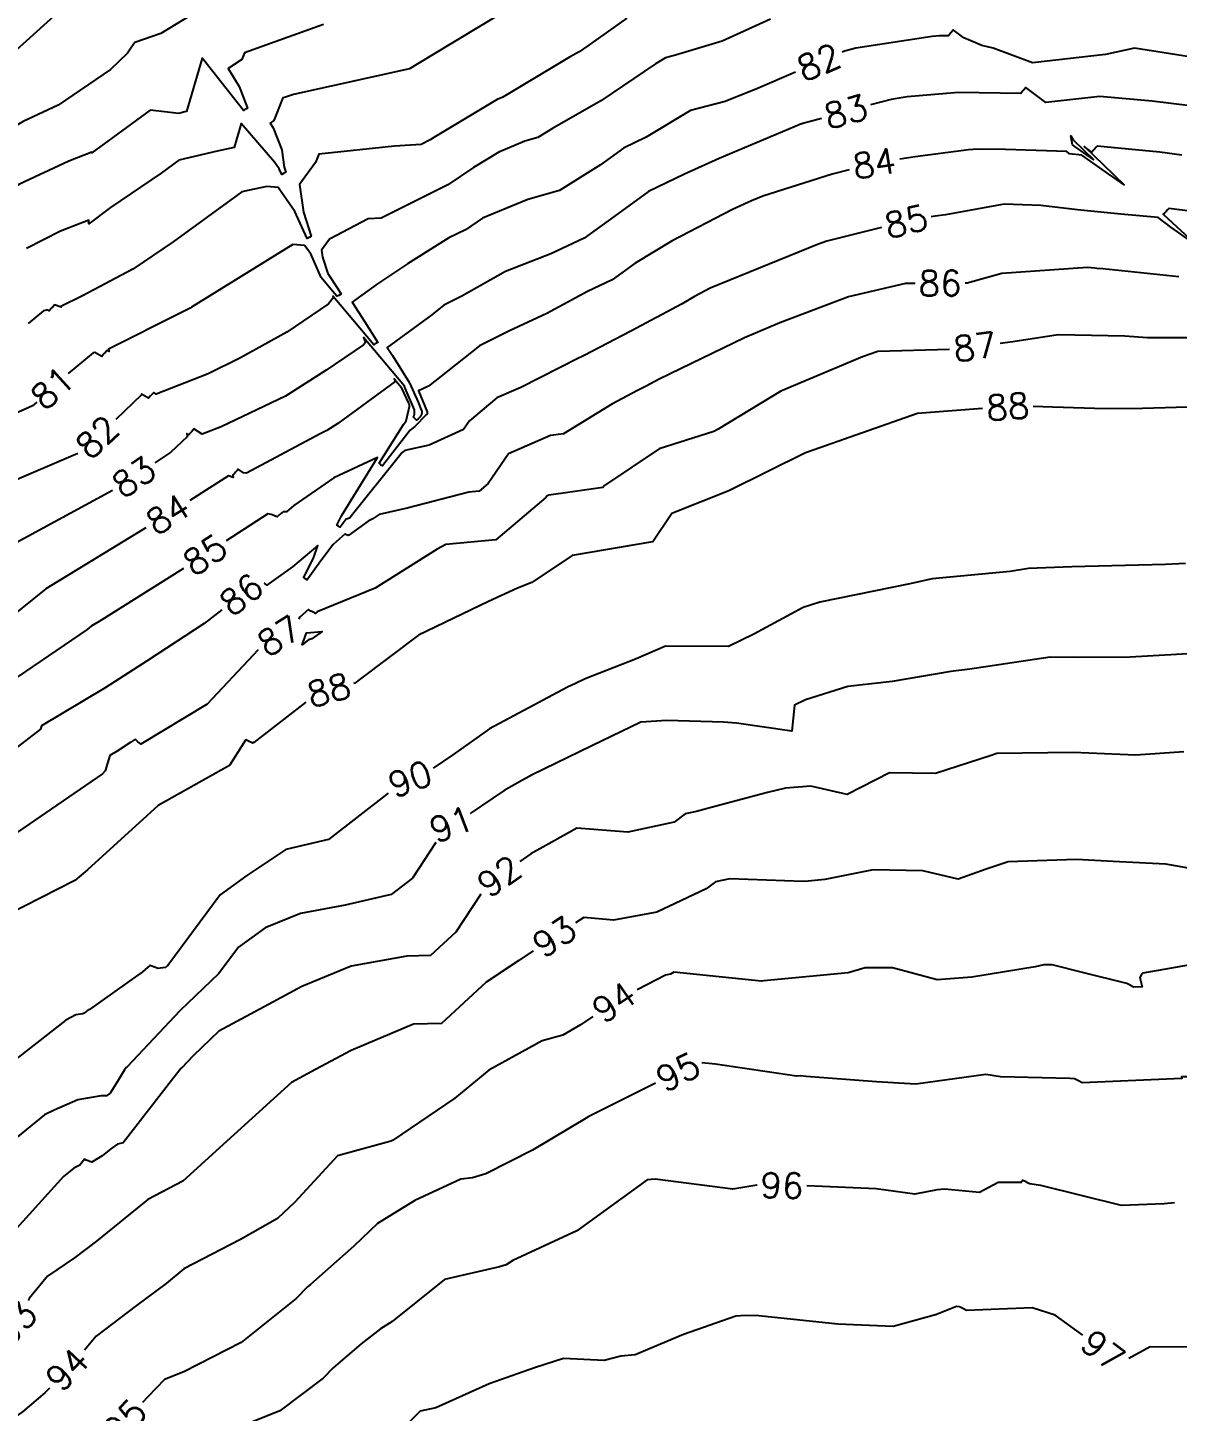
# Model space of a CAD drawing. Header units: metres. Extents: x 729358 to 732680, y 1423022 to 1426117.
# Drawn here: x 729951.2 to 730247.6, y 1424608.3 to 1424965.1 of the extents above; entities that cross this region are included whole.
import ezdxf

# ---------------------------------------------------------------- set-up
doc = ezdxf.new("R2010")
doc.units = ezdxf.units.M
doc.header["$MEASUREMENT"] = 0
for name, color, linetype in [('HR36 IE-Exi_Xref$0$CONTOUR', 8, 'Continuous'), ('HR36 IE-Exi_Xref$0$CONTOURINDEX', 10, 'Continuous'), ('HR36 IE-Exi_Xref$0$CONTOURTEXT', 7, 'Continuous')]:
    doc.layers.add(name, color=color, linetype=linetype)
doc.styles.add('HR36 IE-Exi_Xref$0$5mm', font='simplex', dxfattribs={"height": 5})

msp = doc.modelspace()

# ---------------------------------------------------------------- linework, layer by layer
at = {"layer": 'HR36 IE-Exi_Xref$0$CONTOUR', "flags": 128}
for points, elevation in [([(730114.99, 1425015.88), (730111.35, 1425013.75), (730101.59, 1425007.64), (730096.95, 1425004.55), (730088.87, 1425001.81), (730082.26, 1424999.28), (730063.23, 1424990.82), (730055.62, 1424988.71), (730036.58, 1424982.83), (730028.53, 1424981.26), (730019.12, 1424977.58), (730008.2, 1424973.72), (729998.6, 1424971.67), (729995.43, 1424969.65), (729985.55, 1424963.64), (729978.9, 1424961.35), (729977.81, 1424959.83), (729977, 1424958.56), (729972.57, 1424954.38), (729959.11, 1424945.14), (729950.11, 1424940.96), (729929.85, 1424929.18), (729929.58, 1424929.03), (729920.13, 1424922.81)], 77), ([(730074.17, 1424969.34), (730055.37, 1424957.96), (730049.69, 1424954.54), (730019.78, 1424947.87), (730017.67, 1424947.25), (730016.98, 1424947), (730014.7, 1424941.17), (730013.77, 1424940.55), (730014.52, 1424939.31), (730016.76, 1424933.64), (730016.78, 1424933.56), (730017.39, 1424929.15), (730017.82, 1424927.83), (730017.74, 1424927.79), (730017.67, 1424927.75), (730017.21, 1424927.51), (730016.75, 1424927.27), (730016.09, 1424928.76), (730014.89, 1424930.46), (730014.88, 1424930.47), (730006.28, 1424940.42), (730004.46, 1424934.23), (730000.11, 1424933.33), (729990.23, 1424931), (729985.61, 1424927.64), (729972.56, 1424918.76), (729966.97, 1424914.58), (729966.96, 1424915.5), (729959.67, 1424912.64), (729950.93, 1424908.19)], 79), ([(730142.75, 1424967.3), (730130.27, 1424961.67), (730118.27, 1424958.06), (730115.69, 1424957.39), (730113.11, 1424955.85), (730098.98, 1424946.29), (730086.52, 1424939.16), (730082.75, 1424936.78), (730079.41, 1424935.86), (730072.68, 1424933.01), (730066.15, 1424929.1), (730059.56, 1424924.6), (730042.36, 1424916.05), (730039.04, 1424915.86), (730029.03, 1424910.57), (730027, 1424907.74), (730027.25, 1424905.94), (730028.61, 1424901.75), (730031.08, 1424897.98), (730032.03, 1424896.45), (730031.93, 1424896.4), (730031.84, 1424896.34), (730031.41, 1424896.1), (730030.97, 1424895.86), (730029.42, 1424897.69), (730026.93, 1424900.69), (730026.91, 1424900.72), (730024.22, 1424906.77), (730022.64, 1424909), (730019.63, 1424909.23), (729993.43, 1424893.02), (729993.14, 1424892.83), (729992.23, 1424892.33), (729991.26, 1424891.85), (729991.24, 1424891.88), (729972.07, 1424882.22), (729972.25, 1424881.62), (729971.64, 1424881.84), (729971.17, 1424881.32), (729971.02, 1424881.11), (729970.97, 1424881.09), (729970.51, 1424880.57), (729970.31, 1424880.34), (729968.58, 1424881.36), (729968.09, 1424881.25), (729961.66, 1424875.95), (729961.65, 1424875.94)], 81), ([(730250.92, 1424944.97), (730241.17, 1424946.18), (730227.61, 1424947.4), (730213.73, 1424945.82), (730208.52, 1424949.69), (730208.12, 1424949.21), (730207.89, 1424948.92), (730207.48, 1424948.44), (730207.25, 1424948.15), (730191.23, 1424948.44), (730177.97, 1424947.28), (730173.82, 1424946.65), (730168.51, 1424945.2)], 83), ([(730155.87, 1424941.75), (730151.03, 1424940.42), (730150.94, 1424940.38), (730150.77, 1424940.31), (730129.46, 1424931.36), (730120.55, 1424927.34), (730111.27, 1424922.85), (730102.42, 1424916.47), (730094.7, 1424910.87), (730086.14, 1424906.77), (730074.41, 1424902.26), (730063.14, 1424895.86), (730058.53, 1424893.57), (730055.46, 1424891.12), (730043.95, 1424882.69), (730045.31, 1424880.62), (730049.64, 1424873.58), (730049.65, 1424873.57), (730051.91, 1424868.52), (730052.71, 1424866.59), (730052.77, 1424866.43), (730052.81, 1424866.25), (730052.84, 1424866.07), (730052.84, 1424865.89), (730052.82, 1424865.7), (730052.78, 1424865.52), (730052.72, 1424865.33), (730052.63, 1424865.15), (730052.53, 1424864.97), (730052.4, 1424864.8), (730052.26, 1424864.63), (730052.14, 1424864.52), (730051.89, 1424864.26), (730051.49, 1424863.95), (730051.41, 1424864.03), (730050.69, 1424864.69), (730050.61, 1424864.77), (730050.9, 1424865.14), (730050.97, 1424865.45), (730050.98, 1424866.49), (730050.98, 1424866.54), (730050.97, 1424866.56), (730048.59, 1424872.17), (730048.35, 1424872.69), (730048.34, 1424872.7), (730040.62, 1424881.85), (730037.82, 1424885.21), (730038.3, 1424883.94), (730037.83, 1424883.35), (730028.17, 1424876.77), (730017.74, 1424870.07), (730001.09, 1424862.18), (729996.19, 1424860.27), (729994.11, 1424861.65), (729993.97, 1424861.5), (729993.43, 1424860.91), (729992.9, 1424860.33), (729992.76, 1424860.17), (729992.26, 1424860.45), (729992.31, 1424859.62), (729988.15, 1424855.68), (729984.05, 1424852.93)], 83), ([(730226.05, 1424931.09), (730224.08, 1424932.46), (730220.55, 1424934.91), (730220.16, 1424937.2), (730220.74, 1424936.18), (730226.05, 1424931.09)], 83.5), ([(730251.72, 1424909.66), (730245.98, 1424913.7), (730242.67, 1424916.18), (730233.09, 1424917.07), (730221.89, 1424918.16), (730212.47, 1424919.24), (730202.97, 1424919.59), (730187.88, 1424916.88), (730185.16, 1424916.53), (730184.16, 1424916.37)], 85), ([(730251.61, 1424917.71), (730245.41, 1424918.53), (730245.07, 1424918.13), (730244.76, 1424917.77), (730244.42, 1424917.38), (730244.1, 1424917.02), (730244, 1424917.07), (730244.16, 1424916.89), (730251.81, 1424909.81)], 85), ([(730171.36, 1424913.57), (730157.27, 1424910.05), (730154.82, 1424909.18), (730127.15, 1424897.92), (730123.16, 1424895.85), (730119.93, 1424893.9), (730106.74, 1424886.9), (730094.69, 1424880.59), (730094.04, 1424880.24), (730093.24, 1424879.87), (730078.38, 1424872.34), (730072.18, 1424869.68), (730065.14, 1424863.75), (730063.55, 1424861.48), (730054.78, 1424857.49), (730048.48, 1424856.1), (730047.79, 1424855.61), (730034.3, 1424838.72), (730034.25, 1424838.68), (730033.37, 1424838.41), (730033.33, 1424838.38), (730033.32, 1424838.37), (730031.81, 1424836.29), (730031.76, 1424836.32), (730031.7, 1424836.36), (730031.34, 1424836.6), (730030.97, 1424836.84), (730032.16, 1424839.23), (730032.16, 1424839.24), (730041.43, 1424854.26), (730030.18, 1424849.08), (730019.82, 1424841.92), (730019.81, 1424841.92), (730017.96, 1424840.3), (730017.1, 1424840.29), (730016.82, 1424840.11), (730016.32, 1424839.66), (730016.04, 1424839.47), (730015.58, 1424838.99), (730014, 1424839.55), (730013.16, 1424839.79), (730011.65, 1424838.84), (730002.43, 1424832.8)], 85), ([(730253.6, 1424885.17), (730239.81, 1424885.12), (730234.11, 1424885.6), (730216.87, 1424885.94), (730205.21, 1424884.11), (730201.92, 1424883.68)], 87), ([(730188.91, 1424882.18), (730170.41, 1424881.66), (730166.47, 1424880.28), (730145.39, 1424871.42), (730129.25, 1424861.61), (730128.09, 1424861.02), (730114.07, 1424856.54), (730099.91, 1424847.09), (730099.55, 1424846.59), (730091.05, 1424845.36), (730085.61, 1424844.55), (730085.09, 1424844.32), (730084.84, 1424843.95), (730071.93, 1424833.03), (730059.03, 1424831.81), (730056.78, 1424830.69), (730040.78, 1424820.63), (730025.83, 1424814.47), (730025.34, 1424814.09), (730025.14, 1424814.2), (730024.46, 1424814.58), (730024.27, 1424814.69), (730023.59, 1424815.06), (730021.36, 1424813.15), (730021.31, 1424813.12), (730021.12, 1424812.59)], 87), ([(729953.57, 1424868.55), (729952.5, 1424867.57), (729924.61, 1424855.1)], 81), ([(729973.1, 1424845.74), (729944.34, 1424830.11)], 83), ([(729991.43, 1424825.69), (729969.64, 1424812.03), (729967.57, 1424810.77), (729966.53, 1424809.93), (729942.53, 1424793.59)], 85), ([(730023.6, 1424807.26), (730021.98, 1424806.01), (730023.14, 1424809.06), (730027.13, 1424809.41), (730024.52, 1424807.51), (730023.6, 1424807.26)], 87), ([(730010.64, 1424804.65), (729997.49, 1424790.66), (729980.44, 1424780.34), (729980.24, 1424780.5), (729979.67, 1424780.97), (729979.09, 1424781.44), (729978.89, 1424781.6), (729977.84, 1424780.84), (729974.3, 1424778.56), (729972.4, 1424777.43), (729971.22, 1424773.48), (729970.54, 1424772.74), (729948.62, 1424757.64)], 87), ([(730251.87, 1424803.75), (730235.47, 1424802.77), (730222.34, 1424802.7), (730214.83, 1424802.78), (730194.15, 1424799.7), (730189.23, 1424799.11), (730174.07, 1424796.48), (730162.7, 1424795.2), (730151.79, 1424791.8), (730148.94, 1424790.38), (730148.22, 1424783.7), (730134, 1424785.77), (730130.58, 1424786.04), (730116.03, 1424786.5), (730109.29, 1424786.07), (730096.66, 1424779.91), (730081.32, 1424772.44), (730078.02, 1424770.61), (730074.05, 1424768.41), (730065.3, 1424762.51)], 91), ([(730056.45, 1424754.96), (730050.4, 1424745.78), (730044.97, 1424741.55), (730033.07, 1424738.8), (730021.55, 1424736.73), (730012.49, 1424733.02), (730005.59, 1424728.03), (730000.52, 1424721.19), (729990.5, 1424711.56), (729976.85, 1424697.15), (729976.66, 1424696.95), (729976.22, 1424696.41), (729974.38, 1424693.34), (729972.52, 1424690.38), (729971.55, 1424689.66), (729971.48, 1424689.65), (729971.35, 1424689.63), (729971.15, 1424689.64), (729971.12, 1424689.64), (729970.15, 1424689.65), (729970.15, 1424689.65), (729964.14, 1424688.66), (729958.04, 1424685.97), (729955.56, 1424684.76), (729932.2, 1424665.76)], 91), ([(730250.54, 1424748.34), (730244.63, 1424749.38), (730232.71, 1424750.04), (730221.56, 1424750.59), (730204.05, 1424750.05), (730198.31, 1424748.16), (730191.13, 1424745.56), (730181.99, 1424747.67), (730169.19, 1424747.92), (730156.76, 1424745.49), (730152.47, 1424745.07), (730151.19, 1424744.92), (730132.23, 1424745.63), (730128.58, 1424744.86), (730126.19, 1424743.09), (730113.43, 1424737.03), (730102.29, 1424734.93), (730094.57, 1424735.67), (730092.5, 1424734.3)], 93), ([(730081.58, 1424727.08), (730077.88, 1424724.53), (730069.43, 1424718.98), (730057.88, 1424708.33), (730050.71, 1424708.12), (730034.62, 1424701.37), (730025.42, 1424696.43), (730019.21, 1424693.09), (730004.39, 1424679.61), (729991.24, 1424667.66), (729982.21, 1424662.96), (729968.95, 1424652.17), (729963.34, 1424647.93), (729956.31, 1424643.17), (729951.61, 1424637.38), (729951.38, 1424636.9)], 93), ([(730269.73, 1424696.63), (730265.5, 1424695.39), (730253.19, 1424694.53), (730248.69, 1424694.61), (730248.81, 1424694.16), (730223.07, 1424693.05), (730223.06, 1424693.05), (730222.18, 1424693.51), (730222.18, 1424693.52), (730221.3, 1424693.98), (730221.13, 1424694.02), (730219.87, 1424694.1), (730201.99, 1424694.56), (730198.21, 1424695.19), (730180.18, 1424692.69), (730170.08, 1424693.25), (730151.91, 1424694.69), (730150.46, 1424694.83), (730149.4, 1424694.72), (730128.53, 1424697.86), (730125.06, 1424698.19)], 95), ([(730113.06, 1424692.9), (730095.89, 1424684.33), (730095.75, 1424684.24), (730095.63, 1424684.21), (730081.37, 1424675.65), (730069.34, 1424669.59), (730065.89, 1424668.51), (730062.94, 1424668.15), (730051.04, 1424662.64), (730041.45, 1424656.78), (730035.35, 1424650.88), (730024.11, 1424641.04), (730023.34, 1424640.38), (730020.43, 1424637.4), (730006.31, 1424626.08), (729991.53, 1424618.47), (729986.51, 1424616.52), (729982.19, 1424612.02), (729980.84, 1424610.61)], 95), ([(730223.27, 1424627.97), (730216.1, 1424633.08), (730210.18, 1424635.01), (730193.23, 1424634.34), (730192.48, 1424634.72), (730192.34, 1424634.79), (730191.59, 1424635.17), (730191.44, 1424635.24), (730190.72, 1424635.31), (730185.51, 1424633.25), (730185.35, 1424633.17), (730185.29, 1424633.15), (730174.37, 1424630.15), (730160.1, 1424630.8), (730139.74, 1424632.95), (730136.29, 1424633), (730133.79, 1424632.84), (730120.32, 1424628.11), (730107.83, 1424622.85), (730104.12, 1424622.57), (730099.85, 1424621.39), (730089.41, 1424621.92), (730081.87, 1424619.54), (730070.22, 1424615.39), (730056.49, 1424609.21), (730052.38, 1424608.37), (730048.27, 1424604.23)], 97), ([(730252.4, 1424624.89), (730240.62, 1424624.94), (730235.15, 1424621.92)], 97)]:
    msp.add_lwpolyline(points, dxfattribs=dict(at, elevation=elevation))
at = {"layer": 'HR36 IE-Exi_Xref$0$CONTOURINDEX', "flags": 128}
for points, elevation in [([(730109.76, 1425025.71), (730109.46, 1425025.43), (730106.81, 1425023.88), (730097.92, 1425018.32), (730090.71, 1425015.23), (730081.29, 1425010.15), (730075.24, 1425007.83), (730071.33, 1425006.09), (730046.58, 1424999.24), (730045.32, 1424998.85), (730025.37, 1424994.94), (730017.81, 1424991.99), (730005.04, 1424991.69), (729992.53, 1424986.64), (729990.98, 1424986.1), (729990.46, 1424985.5), (729968.74, 1424977.74), (729965.06, 1424976), (729962.12, 1424971.6), (729958.81, 1424968.87), (729944.65, 1424956.1), (729932.39, 1424950.92), (729916.37, 1424938.83), (729910.21, 1424933.6)], 76), ([(730027.48, 1424965.94), (730007.13, 1424958.68), (730006.45, 1424956.93), (730002.95, 1424954.58), (730005.75, 1424949.95), (730007.94, 1424944.4), (730007.64, 1424944.24), (730007.34, 1424944.09), (730007.12, 1424943.94), (730006.9, 1424943.79), (729996.62, 1424956.75), (729996.2, 1424957.24), (729992.15, 1424943.5), (729991.78, 1424943.42), (729990.18, 1424943.04), (729982.81, 1424943.88), (729973.18, 1424936.85), (729967.8, 1424932.84), (729967.8, 1424933.05), (729961.88, 1424930.73), (729949.09, 1424924.79), (729941.19, 1424920.2), (729928.97, 1424913.06)], 78), ([(730105.73, 1424967.62), (730095.68, 1424960.46), (730093.38, 1424958.9), (730090.9, 1424957.49), (730073.75, 1424947.21), (730072.3, 1424946.6), (730055.95, 1424936.81), (730055.04, 1424936.18), (730052.66, 1424935.01), (730045.84, 1424934.62), (730026.33, 1424932.51), (730025.43, 1424930.39), (730021.34, 1424924.68), (730022.32, 1424917.54), (730024.33, 1424911.35), (730023.97, 1424911.14), (730023.62, 1424910.94), (730023.44, 1424910.85), (730023.27, 1424910.76), (730020.15, 1424917.76), (730015.79, 1424923.94), (730012.92, 1424924.16), (730012.88, 1424924.16), (730008.44, 1424923.24), (730006.45, 1424922.77), (729988.78, 1424909.91), (729978.35, 1424902.82), (729965.33, 1424895.98), (729959.8, 1424893.19), (729959.85, 1424893.03), (729958.12, 1424893.64), (729958.03, 1424893.54), (729957.6, 1424892.97), (729957.47, 1424892.89), (729957.37, 1424892.79), (729956.81, 1424892.14), (729956.46, 1424892.34), (729955.3, 1424892.09), (729951.32, 1424888.81)], 80), ([(730255.13, 1424956.92), (730236.57, 1424959.83), (730229.13, 1424958.19), (730210.27, 1424956.08), (730200.14, 1424959.86), (730197.18, 1424960.57), (730192.6, 1424962.53), (730189.85, 1424964.57), (730189.8, 1424964.5), (730189.23, 1424963.79), (730189.17, 1424963.72), (730188.61, 1424963.01), (730186.31, 1424963.05), (730184.42, 1424962.88), (730164.75, 1424959.89), (730161.8, 1424959.08), (730161.21, 1424958.83)], 82), ([(730149.17, 1424953.66), (730139.37, 1424949.45), (730131.09, 1424946.07), (730122.13, 1424943.75), (730110.69, 1424936.9), (730104.82, 1424934.06), (730098.88, 1424929.78), (730088.32, 1424923.11), (730080.14, 1424920.86), (730068.45, 1424916), (730064.08, 1424913.01), (730059.84, 1424910.9), (730049.14, 1424904.23), (730041.43, 1424899.1), (730034.9, 1424894.32), (730038.19, 1424889.3), (730041.49, 1424883.95), (730041.17, 1424883.76), (730040.84, 1424883.57), (730040.64, 1424883.46), (730040.45, 1424883.35), (730035.02, 1424889.77), (730029.94, 1424895.89), (730030.08, 1424895.51), (730028.8, 1424893.9), (730018.08, 1424886.6), (730006.11, 1424879.98), (729997.74, 1424875.88), (729984.38, 1424870.66), (729983.74, 1424871.09), (729983.24, 1424870.53), (729983.07, 1424870.35), (729982.91, 1424870.16), (729982.4, 1424869.6), (729980.58, 1424870.59), (729980.59, 1424870.42), (729973.93, 1424864.1)], 82), ([(730248.76, 1424932.27), (730243.12, 1424933.01), (730226.91, 1424934.59), (730226.68, 1424934.33), (730226.27, 1424933.83), (730226.04, 1424933.56), (730225.62, 1424933.06), (730223.72, 1424934.42), (730223.68, 1424934.45), (730228.55, 1424929.79), (730233.95, 1424924.61), (730229.14, 1424927.96), (730222.97, 1424932.24), (730219.83, 1424932.63), (730219.11, 1424933.22), (730203.36, 1424933.69), (730196.15, 1424933.82), (730193.74, 1424933.61), (730180.02, 1424931.87), (730176.08, 1424931.22)], 84), ([(730163.02, 1424928.49), (730158.67, 1424927.32), (730140.8, 1424921.69), (730137.84, 1424920.45), (730132.98, 1424918.26), (730117.4, 1424910.18), (730107.84, 1424904.43), (730101.93, 1424900.14), (730095.56, 1424897.09), (730085.06, 1424891.44), (730075.41, 1424886.93), (730067.72, 1424883.1), (730059.48, 1424876.54), (730054.56, 1424872.67), (730054.53, 1424872.65), (730051.95, 1424871.5), (730054.21, 1424866.05), (730054.23, 1424865.99), (730054.25, 1424865.92), (730054.25, 1424865.86), (730054.26, 1424865.79), (730054.25, 1424865.72), (730054.23, 1424865.66), (730054.21, 1424865.59), (730054.18, 1424865.52), (730054.14, 1424865.46), (730054.1, 1424865.39), (730054.04, 1424865.33), (730054, 1424865.29), (730051.01, 1424862.26), (730049.84, 1424861.34), (730042.67, 1424852.1), (730042.49, 1424852.21), (730042.32, 1424852.33), (730042.07, 1424852.57), (730041.81, 1424852.81), (730048.08, 1424862.76), (730048.11, 1424862.82), (730048.84, 1424863.77), (730049.65, 1424867.47), (730049.65, 1424867.55), (730049.66, 1424867.79), (730049.62, 1424867.95), (730049.48, 1424868.27), (730047.66, 1424872.2), (730047.62, 1424872.26), (730046.22, 1424873.92), (730045.71, 1424874.54), (730045.94, 1424873.91), (730031.21, 1424863.02), (730028.39, 1424861.21), (730026.64, 1424860.38), (730007.67, 1424850.29), (730006.87, 1424850.31), (730005.51, 1424851.25), (730005.22, 1424850.94), (730004.84, 1424850.52), (730004.55, 1424850.2), (730004.16, 1424849.78), (730004.2, 1424849.17), (730003.02, 1424849.52), (729993.03, 1424843.23)], 84), ([(730248, 1424900.84), (730228.44, 1424902.91), (730226.89, 1424903.06), (730226.38, 1424903.1), (730224.43, 1424903.33), (730202.36, 1424901.76), (730193.41, 1424899.26), (730192.88, 1424899.26)], 86), ([(730180.02, 1424899.18), (730177.53, 1424899.17), (730162.82, 1424895.69), (730145.17, 1424888.98), (730136, 1424885.14), (730114.03, 1424874.52), (730110.64, 1424872.72), (730108.47, 1424871.58), (730101.84, 1424868.02), (730089.41, 1424860.43), (730085.98, 1424859.92), (730075.22, 1424855.23), (730069.95, 1424847.62), (730067.6, 1424845.63), (730064.94, 1424845.38), (730049.07, 1424841.22), (730041.86, 1424839.62), (730040.56, 1424838.7), (730040.46, 1424838.64), (730040.39, 1424838.59), (730039.01, 1424837.88), (730033.99, 1424834.26), (730033.82, 1424834.15), (730033.47, 1424834.36), (730033.12, 1424834.56), (730030.01, 1424831.85), (730026.79, 1424827.65), (730023.25, 1424822.77), (730022.88, 1424823.01), (730022.51, 1424823.24), (730022.46, 1424823.27), (730022.4, 1424823.31), (730025.02, 1424828.6), (730026.07, 1424831.57), (730019.48, 1424826.08), (730012.93, 1424821.38), (730012.4, 1424821.79), (730012.17, 1424821.92)], 86), ([(730197.38, 1424866.9), (730180.62, 1424865.65), (730152.26, 1424855.67), (730151.75, 1424855.53), (730131.97, 1424845.71), (730117.71, 1424840), (730117.3, 1424839.82), (730112.36, 1424832.56), (730112.28, 1424832.53), (730091.59, 1424828.99), (730081.17, 1424822.06), (730077.52, 1424820.63), (730070.03, 1424817.12), (730051.96, 1424808.47), (730036.66, 1424796.93), (730035.56, 1424796.12), (730035.2, 1424796.02)], 88), ([(730253.12, 1424867.37), (730238.64, 1424866.96), (730229.05, 1424866.83), (730215.42, 1424867.3), (730210.47, 1424867.43)], 88), ([(729964.18, 1424855.35), (729933.86, 1424842.34)], 82), ([(729981.73, 1424836.16), (729980.81, 1424835.66), (729955.94, 1424820.43), (729940.75, 1424808.27)], 84), ([(730249.75, 1424826.93), (730244.53, 1424826.73), (730220.41, 1424826.13), (730209.25, 1424825.62), (730204.51, 1424824.91), (730184.4, 1424822.98), (730178.63, 1424821.71), (730155.45, 1424816.96), (730151.12, 1424815.61), (730138.47, 1424808.76), (730131.88, 1424805.55), (730115.66, 1424805.65), (730107.93, 1424802.24), (730094.95, 1424797.25), (730092.46, 1424796.04), (730090.41, 1424795.04), (730070.28, 1424784.33), (730060.86, 1424777.62), (730055.77, 1424774.19)], 90), ([(730001.26, 1424815.01), (729996.74, 1424811.51), (729982.06, 1424801.85), (729971.25, 1424794.91), (729954.82, 1424785.11), (729954.56, 1424784.25), (729940.19, 1424773.21)], 86), ([(730022.95, 1424791.15), (730009.5, 1424780.81), (730009.38, 1424780.77), (730009.27, 1424780.63), (730008.36, 1424781.04), (730008.36, 1424781.04), (730007.45, 1424781.45), (730007.45, 1424781.45), (730007.42, 1424781.42), (730003.28, 1424774.85), (729984.85, 1424764.5), (729981.97, 1424761.91), (729966.67, 1424747.98), (729963.39, 1424745.17), (729945.84, 1424736.29)], 88), ([(730249.29, 1424778.38), (730236.96, 1424777.55), (730220.76, 1424778.22), (730201.06, 1424777.95), (730199.62, 1424777.43), (730185.3, 1424772.79), (730173.41, 1424773.01), (730162.53, 1424767.39), (730153.1, 1424769.51), (730146.57, 1424769.01), (730142, 1424767.86), (730127.43, 1424764.06), (730123.66, 1424762.98), (730120.75, 1424762.37), (730117.89, 1424760.25), (730105.94, 1424757.63), (730092.84, 1424758.72), (730086.34, 1424755.12), (730080.94, 1424752.12), (730078.11, 1424750.1)], 92), ([(730044.21, 1424767.76), (730028.77, 1424755.75), (730017.8, 1424753.21), (730007.7, 1424746.45), (730000.83, 1424741.47), (729987.35, 1424723.32), (729987.14, 1424723.11), (729986.78, 1424722.74), (729984.66, 1424722.54), (729984.59, 1424722.57), (729983.73, 1424722.91), (729983.66, 1424722.94), (729982.8, 1424723.26), (729982.67, 1424723.22), (729980.28, 1424721.24), (729980.21, 1424721.21), (729967.16, 1424711.92), (729966.61, 1424711.58), (729966.28, 1424711.44), (729965.82, 1424710.98), (729965.45, 1424710.86), (729965.45, 1424710.85), (729965.47, 1424710.82), (729963.67, 1424710.56), (729961.09, 1424709.17), (729944.06, 1424695.96)], 90), ([(730068.04, 1424741.66), (730061.63, 1424731.89), (730055.05, 1424725.84), (730048.94, 1424725.65), (730034.61, 1424723.08), (730021.92, 1424717.89), (730013.28, 1424713.25), (730000.5, 1424706.38), (729993.87, 1424700.01), (729990.87, 1424696.84), (729990.82, 1424696.8), (729988.97, 1424694.47), (729988.92, 1424694.41), (729975.84, 1424677.54), (729974.38, 1424677.24), (729972.63, 1424675.96), (729970.43, 1424674.23), (729967.75, 1424672.52), (729967.22, 1424672.72), (729966.83, 1424672.91), (729966.3, 1424673.11), (729965.91, 1424673.3), (729964.66, 1424671.79), (729963.15, 1424671.05), (729960.45, 1424668.85), (729947.56, 1424654.62)], 92), ([(730271.78, 1424727.16), (730244.12, 1424722.21), (730238.76, 1424721.29), (730238.3, 1424720.75), (730237.94, 1424720.15), (730238.57, 1424717.82), (730236.33, 1424717.72), (730235.52, 1424718.15), (730235.44, 1424718.19), (730234.64, 1424718.61), (730234.56, 1424718.66), (730223.18, 1424721.44), (730215.37, 1424723.45), (730213.16, 1424723.47), (730211, 1424722.96), (730194.66, 1424720.31), (730185.74, 1424719.58), (730174.22, 1424722.66), (730167.13, 1424722.72), (730162.73, 1424721.41), (730141.03, 1424719.3), (730140.44, 1424719.24), (730140.36, 1424719.25), (730138.71, 1424719.4), (730117.85, 1424721.52), (730116.92, 1424721.08), (730115.63, 1424720.83), (730108.35, 1424717.02)], 94), ([(730096.91, 1424710.12), (730093.73, 1424707.95), (730089.2, 1424705.34), (730083.86, 1424703.83), (730070.09, 1424696.25), (730061.39, 1424689.11), (730045.28, 1424678.18), (730044.56, 1424677.87), (730031.1, 1424674.2), (730020.12, 1424662.22), (730015.68, 1424658.07), (730006.13, 1424652.63), (729991.51, 1424645.02), (729986.95, 1424641.31), (729979.33, 1424635.56), (729968.86, 1424627.66), (729965.89, 1424624.1)], 94), ([(730139.27, 1424666.66), (730139.22, 1424666.66), (730133.05, 1424665.62), (730112.98, 1424668.14), (730110.91, 1424668.01), (730092.8, 1424654.84), (730076.3, 1424647.24), (730074.63, 1424646.11), (730072.91, 1424645.6), (730058.72, 1424642.32), (730045.18, 1424631.47), (730042.2, 1424629.55), (730037.23, 1424625.7), (730029.99, 1424619.49), (730027.43, 1424616.86), (730016.26, 1424608.44), (729999.77, 1424601.8), (729999.57, 1424601.72), (729999.42, 1424601.56), (729995.46, 1424597.43)], 96), ([(730246.85, 1424662.1), (730244.19, 1424661.81), (730233.25, 1424661.37), (730212.42, 1424666.54), (730209.54, 1424667), (730208.69, 1424667.42), (730208.64, 1424667.45), (730207.8, 1424667.87), (730207.69, 1424667.71), (730207.75, 1424667.89), (730207.36, 1424667.32), (730201.46, 1424667.31), (730196.66, 1424664.75), (730187.62, 1424665.63), (730185.74, 1424665.39), (730179.96, 1424664.34), (730169.96, 1424665.69), (730154.15, 1424666.39), (730152.13, 1424666.43)], 96), ([(729956.83, 1424614.32), (729955.67, 1424613.11), (729949.9, 1424608.19), (729945.73, 1424605.28), (729927.5, 1424587.16), (729924.15, 1424582.75), (729917.52, 1424572.06), (729917.14, 1424571.53), (729916.93, 1424571.27), (729916.07, 1424571.7), (729916.04, 1424571.71), (729915.17, 1424572.14), (729915.14, 1424572.16), (729915.08, 1424572.21), (729910.07, 1424566.69), (729897.1, 1424553.2), (729892.63, 1424548.34), (729880.9, 1424533.75), (729871.18, 1424525.57), (729861.51, 1424518.64)], 94)]:
    msp.add_lwpolyline(points, dxfattribs=dict(at, elevation=elevation))

# ---------------------------------------------------------------- texts
at = {"layer": 'HR36 IE-Exi_Xref$0$CONTOURTEXT', "char_height": 6.5, "attachment_point": 5, "style": 'HR36 IE-Exi_Xref$0$5mm'}
for s, insert, rotation in [('{82}', (730155.19, 1424956.24, 82), 23.2345), ('{83}', (730162.19, 1424943.47, 83), 15.2848), ('{84}', (730169.5, 1424930.14, 84), 9.3841), ('{85}', (730177.72, 1424915.15, 85), 14.0145), ('{86}', (730186.45, 1424899.22, 86), 0.3153), ('{87}', (730195.43, 1424882.84, 87), 7.3729), ('{81}', (729957.61, 1424872.24, 81), 42.4428), ('{88}', (730203.9, 1424867.38, 88), 4.2592), ('{82}', (729969.18, 1424859.59, 82), 43.4837), ('{83}', (729978.61, 1424849.28, 83), 33.843), ('{84}', (729987.39, 1424839.68, 84), 32.1948), ('{85}', (729996.96, 1424829.21, 85), 33.2541), ('{86}', (730006.34, 1424818.95, 86), 37.8056), ('{87}', (730016.08, 1424808.3, 87), 31.728), ('{88}', (730028.88, 1424794.3, 88), 15.2489), ('{90}', (730049.84, 1424771.38, 90), 20.8109), ('{91}', (730060.5, 1424759.72, 91), 20.8109), ('{92}', (730072.78, 1424746.29, 92), 35.53), ('{93}', (730087.03, 1424730.71, 93), 33.3035), ('{94}', (730102.42, 1424713.87, 94), 34.2542), ('{95}', (730118.92, 1424695.83, 95), 26.5307), ('{96}', (730145.7, 1424666.54, 96), 358.9717), ('{93}', (729948.13, 1424630.99, 93), 47.2834), ('{97}', (730228.44, 1424623.96, 97), 322.0817), ('{94}', (729961.45, 1424619.13, 94), 46.1371), ('{95}', (729976.3, 1424605.89, 95), 46.1371)]:
    msp.add_mtext(s, dxfattribs=dict(at, insert=insert, rotation=rotation))

doc.saveas('drawing.dxf')
